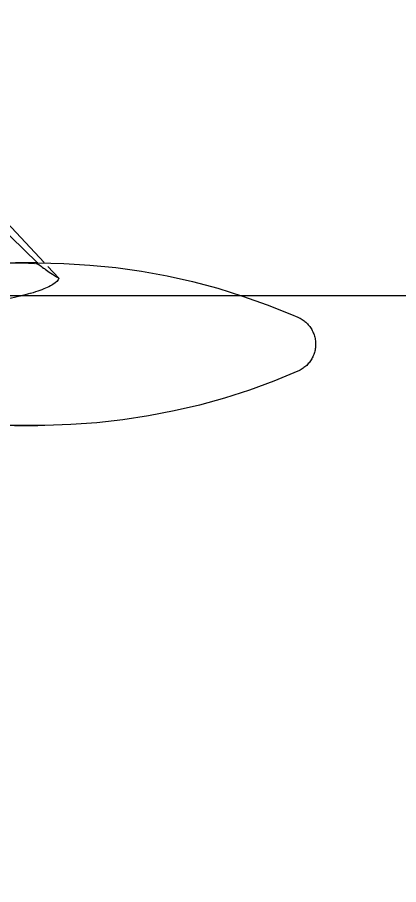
# Model space of a CAD drawing. Header units: metres. Extents: x 34 to 87, y -2.3 to 19.3.
# Drawn here: x 49.8713 to 49.9535, y 1.9732 to 2.16 of the extents above; entities that cross this region are included whole.
import ezdxf

# ---------------------------------------------------------------- set-up
doc = ezdxf.new("R2010")
doc.units = ezdxf.units.M
for name, color, linetype, lineweight in [('A-ANNO-DIMS', 7, 'Continuous', 5), ('A-ANNO-DIMS-25', 7, 'Continuous', 5), ('P-SANR-FIXT', 7, 'Continuous', 5)]:
    doc.layers.add(name, color=color, linetype=linetype, lineweight=lineweight)
doc.styles.add('Arial_1', font='arial.ttf', dxfattribs={"height": 0.075})
doc.dimstyles.new('Diagonal_-_2_mm_Arial_-_PRETO', dxfattribs={"dimscale": 0.3048, "dimtxt": 0.076519, "dimasz": 0.246063, "dimexe": 0.19685, "dimexo": 0.123031, "dimgap": 0.04101, "dimtad": 1, "dimrnd": 0.01, "dimzin": 0, "dimdsep": 46, "dimtxsty": 'Arial_1', "dimblk1": 'OBLIQUE', "dimblk2": 'OBLIQUE', "dimsah": 1, "dimcen": 0.09, "dimdle": 0.19685, "dimazin": 0, "dimtfac": 1, "dimtdec": 4, "dimtix": 1, "dimtmove": 0, "dimatfit": 3, "dimfxl": 1, "dimtvp": 1, "dimtolj": 1, "dimtzin": 0, "dimarcsym": 2})

# ---------------------------------------------------------------- blocks, each defined once
blk = doc.blocks.new('UT_Chuveiro ou ducha - UT_Elétrico-3241184-AA')
at = {"layer": 'P-SANR-FIXT'}
for p, q in [((-0.65008, 2.10712), (-0.67, 2.12658)), ((-0.64864, 2.10721), (-0.66675, 2.12658))]:
    blk.add_line(p, q, dxfattribs=at)
at = {"layer": 'P-SANR-FIXT', "color": 253, "true_color": 0xa6a6a6}
blk.add_line((-0.64545, 2.10379), (-0.64782, 2.10633), dxfattribs=at)
at = {"layer": 'P-SANR-FIXT', "flags": 128}
for points in [[(-0.65, 2.1071), (-0.65004, 2.1071), (-0.65016, 2.1071), (-0.65036, 2.1071), (-0.65064, 2.1071), (-0.651, 2.1071), (-0.65144, 2.1071), (-0.65195, 2.1071), (-0.65254, 2.1071), (-0.65321, 2.1071), (-0.65395, 2.1071), (-0.65477, 2.1071)], [(-0.6531, 2.1071), (-0.65244, 2.1071), (-0.65186, 2.1071), (-0.65136, 2.1071), (-0.65094, 2.1071), (-0.65059, 2.1071), (-0.65033, 2.1071), (-0.65014, 2.1071), (-0.65003, 2.1071), (-0.65, 2.1071)], [(-0.65, 2.1071), (-0.64439, 2.10699), (-0.63879, 2.10665), (-0.63321, 2.10609), (-0.62765, 2.10531), (-0.62213, 2.10431), (-0.61665, 2.10308), (-0.61123, 2.10164), (-0.60587, 2.09998), (-0.60057, 2.09811), (-0.59536, 2.09603), (-0.59394, 2.09542)], [(-0.59394, 2.09542), (-0.59371, 2.09531), (-0.59349, 2.0952), (-0.59327, 2.09507), (-0.59305, 2.09494), (-0.59284, 2.0948), (-0.59263, 2.09465), (-0.59244, 2.09449), (-0.59224, 2.09433), (-0.59206, 2.09415), (-0.59188, 2.09397), (-0.59171, 2.09378), (-0.59155, 2.09359), (-0.59139, 2.09339), (-0.59124, 2.09318), (-0.5911, 2.09297), (-0.59097, 2.09275), (-0.59085, 2.09253), (-0.59074, 2.0923), (-0.59064, 2.09207), (-0.59054, 2.09184), (-0.59046, 2.0916), (-0.59038, 2.09135), (-0.59032, 2.09111), (-0.59026, 2.09086), (-0.59022, 2.09061), (-0.59018, 2.09036), (-0.59016, 2.09011), (-0.59014, 2.08986), (-0.59014, 2.0896), (-0.59014, 2.08935), (-0.59016, 2.08909), (-0.59018, 2.08884), (-0.59022, 2.08859), (-0.59026, 2.08834), (-0.59032, 2.08809), (-0.59038, 2.08785), (-0.59046, 2.08761), (-0.59054, 2.08737), (-0.59064, 2.08713), (-0.59074, 2.0869), (-0.59085, 2.08667), (-0.59097, 2.08645), (-0.5911, 2.08623), (-0.59124, 2.08602), (-0.59139, 2.08581), (-0.59155, 2.08561), (-0.59171, 2.08542), (-0.59188, 2.08523), (-0.59206, 2.08505), (-0.59225, 2.08488), (-0.59244, 2.08471), (-0.59264, 2.08456), (-0.59284, 2.08441), (-0.59305, 2.08427), (-0.59327, 2.08413), (-0.59349, 2.08401), (-0.59372, 2.08389), (-0.59394, 2.08379)], [(-0.59394, 2.08379), (-0.59913, 2.08165), (-0.6044, 2.07972), (-0.60975, 2.078), (-0.61515, 2.0765), (-0.62062, 2.07522), (-0.62613, 2.07415), (-0.63167, 2.07331), (-0.63725, 2.07268), (-0.64285, 2.07229), (-0.64846, 2.07211), (-0.65, 2.0721)], [(-0.655, 2.0721), (-0.65416, 2.0721), (-0.6534, 2.0721), (-0.65271, 2.0721), (-0.6521, 2.0721), (-0.65157, 2.0721), (-0.65111, 2.0721), (-0.65073, 2.0721), (-0.65043, 2.0721), (-0.65021, 2.0721), (-0.65007, 2.0721), (-0.65001, 2.0721), (-0.65, 2.0721)], [(-0.65, 2.0721), (-0.65004, 2.0721), (-0.65016, 2.0721), (-0.65036, 2.0721), (-0.65064, 2.0721), (-0.651, 2.0721), (-0.65144, 2.0721), (-0.65195, 2.0721), (-0.65254, 2.0721), (-0.65321, 2.0721), (-0.65395, 2.0721), (-0.65477, 2.0721), (-0.65565, 2.0721), (-0.65661, 2.0721), (-0.65764, 2.0721), (-0.65874, 2.0721), (-0.6599, 2.0721), (-0.66113, 2.0721), (-0.66241, 2.0721), (-0.66376, 2.0721), (-0.66517, 2.0721), (-0.66663, 2.0721), (-0.66815, 2.0721)]]:
    blk.add_lwpolyline(points, dxfattribs=at)
at = {"layer": 'P-SANR-FIXT', "color": 253, "true_color": 0xa6a6a6}
for points, knots in [([(-0.7, 2.1071), (-0.69205, 2.1071), (-0.67809, 2.1071), (-0.66176, 2.1071), (-0.65525, 2.1071), (-0.6531, 2.1071)], [0, 0, 0, 0, 0.4, 0.7, 1, 1, 1, 1]), ([(-0.64873, 2.106), (-0.64862, 2.10592), (-0.64794, 2.1054), (-0.64687, 2.10465), (-0.64545, 2.10379)], [-0.6013201, -0.6013201, -0.6013201, -0.6013201, -0.5, 0, 0, 0, 0]), ([(-0.64545, 2.10379), (-0.6456, 2.10336), (-0.64645, 2.10248), (-0.64883, 2.10138), (-0.65084, 2.10074), (-0.65159, 2.10053), (-0.65162, 2.10052)], [-1, -1, -1, -1, -0.8928571, -0.7857143, -0.7321429, -0.7298505, -0.7298505, -0.7298505, -0.7298505]), ([(-0.65174, 2.10049), (-0.65239, 2.1003), (-0.65454, 2.09975), (-0.6571, 2.09923), (-0.65899, 2.09891)], [-0.7267261, -0.7267261, -0.7267261, -0.7267261, -0.6785714, -0.576427, -0.576427, -0.576427, -0.576427])]:
    blk.add_open_spline(points, degree=3, knots=knots, dxfattribs=at)
at = {"layer": 'P-SANR-FIXT'}
blk.add_open_spline([(-0.6531, 2.1071), (-0.65269, 2.1071), (-0.65232, 2.1071), (-0.65199, 2.10709)], degree=3, dxfattribs=at)
at = {"layer": 'P-SANR-FIXT', "color": 253, "true_color": 0xa6a6a6}
for points in [[(-0.65199, 2.10709), (-0.65149, 2.10707), (-0.65107, 2.10704), (-0.65073, 2.107)], [(-0.65038, 2.10695), (-0.65004, 2.10689), (-0.64982, 2.10682), (-0.6497, 2.10674)], [(-0.64967, 2.10671), (-0.64942, 2.10655), (-0.64914, 2.10632), (-0.64873, 2.106)]]:
    blk.add_open_spline(points, degree=3, dxfattribs=at)
blk = doc.blocks.new('DIMBLOCK13-AA')
at = {"layer": 'A-ANNO-DIMS-25'}
for p, q in [((50.84022, -0.06), (50.84022, 2.16)), ((50.84022, 2.1), (49.86323, 2.1)), ((50.84022, 2.1), (50.90022, 2.1)), ((50.84022, 0), (49.89433, 0)), ((50.84022, 0), (50.90022, 0))]:
    blk.add_line(p, q, dxfattribs=at)
at = {"layer": 'A-ANNO-DIMS-25', "lineweight": 20}
for p, q in [((50.84022, 2.1), (50.80272, 2.1375)), ((50.84022, 2.1), (50.87772, 2.0625)), ((50.84022, 0), (50.80272, 0.0375)), ((50.84022, 0), (50.87772, -0.0375))]:
    blk.add_line(p, q, dxfattribs=at)
at = {"layer": 'A-ANNO-DIMS-25', "color": 0, "insert": (50.73035, 0.94876), "char_height": 0.075, "width": 0.2429787, "attachment_point": 1, "rotation": 90, "line_spacing_factor": 0.941778, "style": 'Arial_1'}
blk.add_mtext('2,10', dxfattribs=at)
blk = doc.blocks.new('_Oblique')
at = {"color": 0, "linetype": 'ByBlock', "lineweight": -2}
blk.add_line((-0.5, -0.5), (0.5, 0.5), dxfattribs=at)

msp = doc.modelspace()

# ---------------------------------------------------------------- block references
at = {"layer": 'P-SANR-FIXT', "color": 7, "true_color": 0xf3f3f3}
msp.add_blockref('UT_Chuveiro ou ducha - UT_Elétrico-3241184-AA', (50.52573, 0), dxfattribs=at)

# ---------------------------------------------------------------- dimensions: what is measured, and where the dimension line sits
at = {"layer": 'A-ANNO-DIMS'}
dim = msp.add_linear_dim(base=(50.84022, 2.1), p1=(49.85683, 0), p2=(49.82573, 2.1), angle=90, dimstyle='Diagonal_-_2_mm_Arial_-_PRETO', override={"dimpost": '<>', "dimfxl": 2.10023}, dxfattribs=at)
dim.commit()
dim.dimension.update_dxf_attribs({"geometry": 'DIMBLOCK13-AA', "text_midpoint": (50.78943, 1.05)})

doc.saveas('drawing.dxf')
